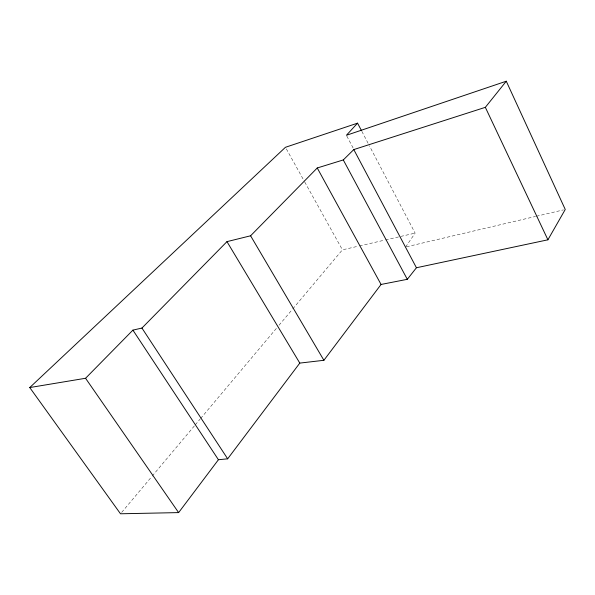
<?xml version="1.0" encoding="UTF-8"?>
<svg xmlns="http://www.w3.org/2000/svg" width="595" height="595" viewBox="0 0 595 595"><rect width="100%" height="100%" fill="white"/><g stroke="black" fill="none" stroke-linecap="round" stroke-linejoin="round"><path stroke-width="0.45" stroke-dasharray="2.98 2.23" d="M405.604 247.007L415.117 233.128L369.584 146.139M121.7 512.355L151.606 476.788M152.208 476.074L194.677 425.559M195.272 424.852L200.061 419.155M200.656 418.449L276.63 328.098M279.018 325.249L292.182 309.593M292.777 308.887L342.423 249.833L358.577 246.122M406.504 246.791L535.485 216.461M536.385 216.245L563.443 209.886M359.477 245.913L384.601 240.142M385.501 239.934L415.117 233.128M286.344 148.906L304.29 181.207M304.737 182.011L342.423 249.833M346.833 136.114L353.363 148.438M361.857 131.361L369.16 145.314"/><path stroke-width="0.89" d="M357.558 123.158L285.444 147.292L29.75 387.553L120.502 513.783L178.626 512.6L218.425 459.727L227.669 458.819L299.791 363.099L323.896 360.295L381.068 284.455L407.307 279.315L416.433 267.75L547.913 239.807L565.25 209.462L506.271 81.218L346.394 135.296L357.558 123.158L361.425 130.543M29.75 387.553L85.561 378.271L132.916 330.128L141.945 328.053L226.97 241.637L250.592 235.791L317.254 167.976L343.293 159.936L353.794 149.576L485.341 107.331L506.271 81.218M85.561 378.271L178.626 512.6M132.916 330.128L218.425 459.727M141.945 328.053L227.669 458.819M226.97 241.637L299.791 363.099M250.592 235.791L323.896 360.295M317.254 167.976L381.068 284.455M343.293 159.936L407.307 279.315M353.794 149.576L416.433 267.75M485.341 107.331L547.913 239.807"/></g></svg>
